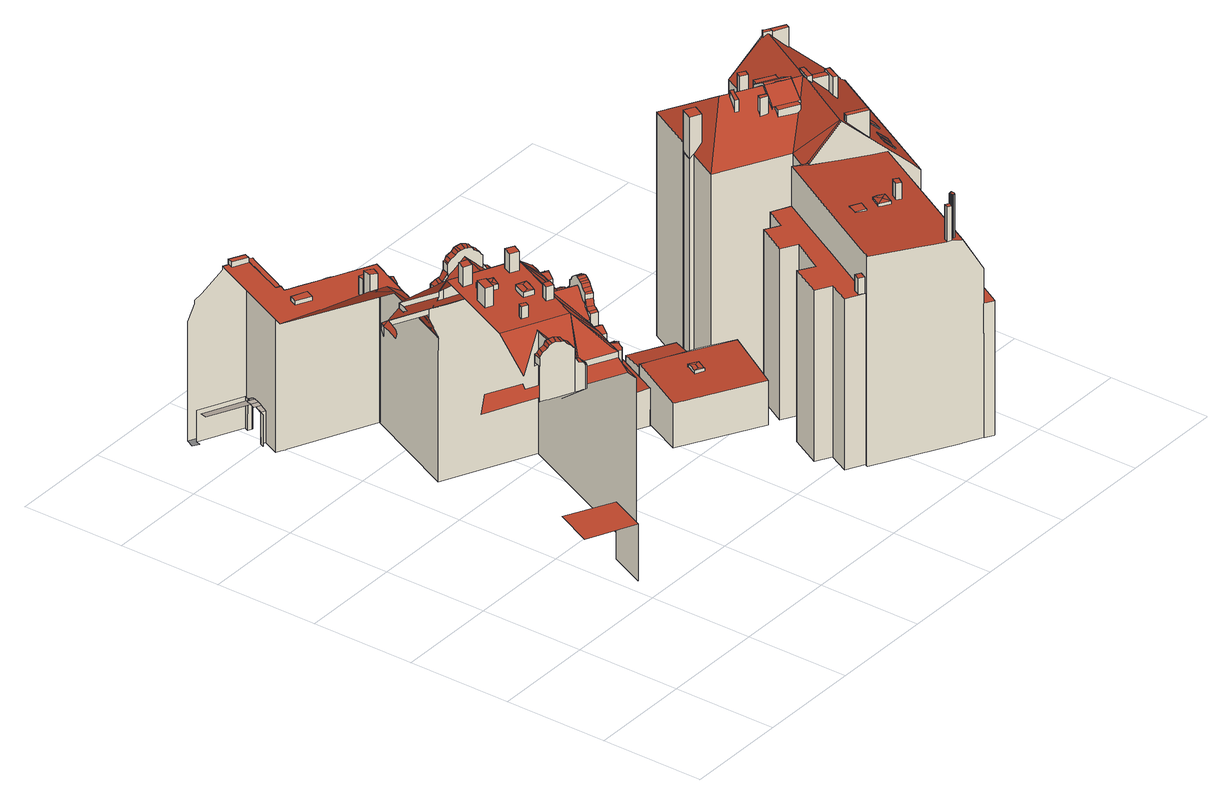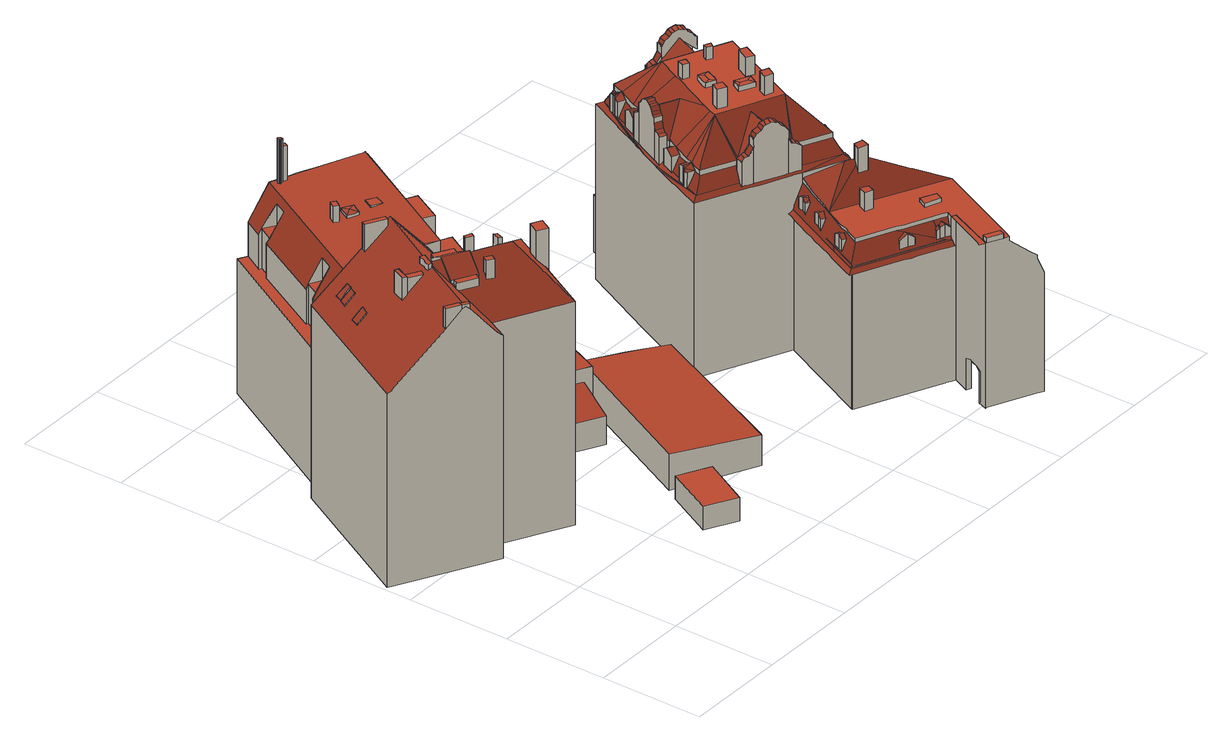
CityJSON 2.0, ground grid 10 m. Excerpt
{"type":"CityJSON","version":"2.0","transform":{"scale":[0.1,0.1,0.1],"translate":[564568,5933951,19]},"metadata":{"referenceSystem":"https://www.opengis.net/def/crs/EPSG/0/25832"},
"CityObjects":{
"building1":{"type":"Building","attributes":{"Grundfläche 2D":"652.831973","Grundhöhe NN":"21.019"},"children":["building1-1","building1-2","building1-3","building1-4","building1-5","building1-6","building1-7","building1-8","building1-9","building1-10","building1-11","building1-12","building1-13","building1-14","building1-15","building1-16","building1-17","building1-18","building1-19","building1-20","building1-21","building1-22","building1-23","building1-24","building1-25","building1-26","building1-27","building1-28","building1-29","building1-30"],"geometry":[{"type":"MultiSurface","lod":"3","boundaries":[[[0,1,2,3,4,5,6,7,8,9,10,11,12]],[[13,14,15,16]],[[17,18,19,20,21]],[[22,23,24]],[[25,26,27,28,29,30,19,18,31,32]],[[11,10,30,29]],[[15,14,33,34]],[[30,20,19]],[[30,10,9,35]],[[30,35,36,20]],[[37,38,39,38]],[[40,41,42,43,38,39,44]],[[45,46,20,36,35]],[[47,48,46,45,35,9]],[[44,49,50,51,50]],[[52,53,54,55,56,57]],[[58,59,49,44]],[[44,39,58]],[[60,8,60,61]],[[60,8,60,62]],[[63,64,20,46]],[[65,66,8,60,67]],[[68,61,60]],[[61,62,60]],[[62,69,60]],[[69,67,60]],[[70,56,71,72]],[[73,74,75,76,77,60,68,60,8,78]],[[79,80,20,64]],[[77,76,68,60]],[[81,82,79,64,63,46,83,84]],[[70,85,57,56]],[[68,76,68,60]],[[86,87,59,58]],[[88,89,72,21,20,80,90,91],[92,93,94,95],[96,97,98,99,100,101,102],[103,104,105,106],[107,108,109,110],[111,112,113,114],[115,116,117,118],[119,120,121,122]],[[68,123,61]],[[58,39,86]],[[124,125,126,127,128,129,130]],[[61,131,62]],[[131,69,62]],[[69,132,67]],[[70,72,133]],[[134,135,136,91,90,80,79]],[[76,123,68]],[[137,138,139,140,134,79]],[[123,131,61]],[[140,135,134]],[[70,141,142,85]],[[131,132,69]],[[70,133,143]],[[141,70,143]],[[139,144,145,140]],[[129,128,146,124,130]],[[86,147,87]],[[148,143,133,149]],[[140,145,150,151,152,153,154,155,156,157,136,135]],[[158,159,160,161,162,163]],[[164,165,160]],[[166,167,164,160,159,158,163,168,169]],[[170,133,72,89,171]],[[172,173,174,149,133,170,175]],[[176,177,178,179,180,179,181]],[[182,183,184,185,186,187]],[[188,189,190,191,192,193,194,195,196,197,144,139,138,81,84,198,47,9,8,66,65,199,200,201,202,203,204,205,206,207,208,209]],[[176,181,210,211]],[[212,213,214,215,216,217,218,219,220,221,222,223,224]],[[225,226,227,228,212,224,223,222,229,230]],[[231,232,233,88,91,136]],[[142,234,235,236,208,207,237,238,39,57,85]],[[180,239,210,181,179]],[[240,241,242,243,124,146,87,244,245]],[[246,247,226,225]],[[248,249,250,251,252,253,254,132,131,123,76,75,74,73,78,255,256]],[[180,257,183,258,239]],[[254,253,259,206,205,204,203,202,201,200,199,65,67,132]],[[183,257,183,182]],[[221,260,261,262,263,161,264]],[[136,157,265,266,267,268,269,270,271,272,273,274,231]],[[211,210,239,258,275,276,229,222,221,264,277]],[[187,275,258,183,182]],[[147,86,278,279,280,281,282,283,284,250,249,285,286]],[[167,287,288,289,290,291,292,277,264,161,160,165]],[[187,182,187,275]],[[293,294,295,296,297,298,299,175,170,171,300]],[[221,220,219,218,301,125,124,302,303,304,305,306,307,308,309,310,162,161,263,262,261,260]],[[232,231,274]],[[311,166,169,312,313]],[[186,246,225,230,314,186,187]],[[187,186,314,276,275]],[[274,273,193,192]],[[284,283,282,281,280,279,278,86,39,238,237,207,250]],[[300,171,89]],[[312,169,168,163,162,310,309,308,307,306,305,315,311,313]],[[274,192,191,316,233,232]],[[314,230,229,276]],[[317,318,319,320,321,322,323,324,315,305,304,303,302,124,243,242,241,240,245,244,87,147,325,326]],[[327,328,89,88,233]],[[322,321,320,319,318,317,326,325,147,286,329,330,331,315,324,323]],[[332,293,300]],[[236,235,332,300]],[[333,89,328]],[[334,335,336,337,338,164,330,339,340,341]],[[342,343,344,345,346,347,348,349,350,351,352,339,330,329]],[[328,327,233,353,189,188,354,333]],[[333,355,356,357,89]],[[356,300,89,357]],[[330,164,167,166,311,315,331]],[[331,286,285,358]],[[329,286,331,330]],[[208,236,300,356]],[[359,360,359,252]],[[252,359,360,207,206,259,253]],[[287,167,165,164,330,331,288]],[[208,356,355,333,361,209]],[[252,251,250,207,360,359]],[[360,207,360,359]],[[288,331,358,289]]],"semantics":{"surfaces":[{"type":"RoofSurface"},{"type":"WallSurface"},{"type":"OuterCeilingSurface"},{"type":"GroundSurface"}],"values":[0,0,0,0,0,1,1,0,1,0,0,0,0,1,1,1,1,0,0,0,0,0,0,0,0,0,0,0,0,0,1,1,0,1,0,0,0,0,0,0,0,0,0,0,1,0,0,1,0,0,0,1,0,1,0,0,1,0,0,0,0,1,2,0,1,1,3,0,0,2,0,1,1,2,0,1,0,0,1,2,1,1,2,0,0,0,0,1,2,1,0,0,1,1,1,1,0,0,0,1,0,0,0,1,0,0,0,1,0,1,0,0,0,1,0,0,1]}}]},
"building1-1":{"type":"BuildingInstallation","parents":["building1"],"geometry":[{"type":"MultiSurface","lod":"3","boundaries":[[[362,363,364,365]],[[364,366,367,365]],[[366,368,369,367]],[[370,371,369,368]],[[370,372,373,371]],[[372,374,375,373]],[[374,376,377,375]],[[376,378,379,377]],[[378,380,381,379]],[[380,382,383,381]],[[382,384,385,383]],[[385,384,386,387,388]],[[389,390,363,362]],[[391,392,393,394,395,396,397,386,384,382,380,378,376,374,372,370,368,366,364,363,390,398]],[[397,399,400,388,387,386]],[[31,401,402,403,404,405,406,389,362,365,367,369,371,373,375,377,379,381,383,385,388,400,26,25,32]]],"semantics":{"surfaces":[{"type":"RoofSurface"},{"type":"WallSurface"}],"values":[0,0,0,0,0,0,0,0,0,0,0,0,1,1,1,1]}}]},
"building1-2":{"type":"BuildingInstallation","parents":["building1"],"geometry":[{"type":"MultiSurface","lod":"3","boundaries":[[[400,399,397,407,408]],[[407,409,410,408]],[[411,410,409,412,413,414]],[[415,413,412]],[[415,416,413]],[[396,417,418,24,412,409,407,397]],[[415,412,24]],[[24,23,416,415]],[[419,414,413,416,23,7]],[[26,400,408,410,411,414,419,11,29,28,27]]],"semantics":{"surfaces":[{"type":"RoofSurface"},{"type":"WallSurface"}],"values":[0,0,0,0,0,1,1,1,1,1]}}]},
"building1-3":{"type":"BuildingInstallation","parents":["building1"],"geometry":[{"type":"MultiSurface","lod":"3","boundaries":[[[420,421,422,423]],[[423,422,122,121]],[[420,423,121,120]],[[421,420,120,119]],[[422,421,119,122]]],"semantics":{"surfaces":[{"type":"RoofSurface"},{"type":"WallSurface"}],"values":[0,1,1,1,1]}}]},
"building1-4":{"type":"BuildingInstallation","parents":["building1"],"geometry":[{"type":"MultiSurface","lod":"3","boundaries":[[[424,425,426,427]],[[427,426,104,103]],[[424,427,103,106]],[[425,424,106,105]],[[426,425,105,104]]],"semantics":{"surfaces":[{"type":"RoofSurface"},{"type":"WallSurface"}],"values":[0,1,1,1,1]}}]},
"building1-5":{"type":"BuildingInstallation","parents":["building1"],"geometry":[{"type":"MultiSurface","lod":"3","boundaries":[[[428,429,430,431]],[[432,429,428]],[[430,433,431]],[[431,433,432,428]]],"semantics":{"surfaces":[{"type":"RoofSurface"}],"values":[0,0,0,0]}}]},
"building1-6":{"type":"BuildingInstallation","parents":["building1"],"geometry":[{"type":"MultiSurface","lod":"3","boundaries":[[[433,430,94,93]],[[432,433,93,92]],[[429,432,92,95]],[[430,429,95,94]]],"semantics":{"surfaces":[{"type":"WallSurface"}],"values":[0,0,0,0]}}]},
"building1-7":{"type":"BuildingInstallation","parents":["building1"],"geometry":[{"type":"MultiSurface","lod":"3","boundaries":[[[434,435,436,437]],[[437,436,109,108]],[[434,437,108,107]],[[435,434,107,110]],[[436,435,110,109]]],"semantics":{"surfaces":[{"type":"RoofSurface"},{"type":"WallSurface"}],"values":[0,1,1,1,1]}}]},
"building1-8":{"type":"BuildingInstallation","parents":["building1"],"geometry":[{"type":"MultiSurface","lod":"3","boundaries":[[[438,439,46,48,440,441,442,443]],[[444,439,438]],[[445,439,444]],[[446,439,445]],[[447,439,446]],[[448,449,83,439,447]],[[46,439,83]],[[47,66,60,440,48]],[[60,77,441,440]],[[442,441,77,68,438,443]],[[68,61,444,438]],[[61,62,445,444]],[[62,69,446,445]],[[67,447,446,69]],[[447,67,450,448]],[[450,65,84,83,449,448]]],"semantics":{"surfaces":[{"type":"RoofSurface"},{"type":"WallSurface"}],"values":[0,0,0,0,0,0,0,1,1,1,1,1,1,1,1,1]}}]},
"building1-9":{"type":"BuildingInstallation","parents":["building1"],"geometry":[{"type":"MultiSurface","lod":"3","boundaries":[[[451,452,453,454]],[[454,453,118,117]],[[451,454,117,116]],[[452,451,116,115]],[[453,452,115,118]]],"semantics":{"surfaces":[{"type":"RoofSurface"},{"type":"WallSurface"}],"values":[0,1,1,1,1]}}]},
"building1-10":{"type":"BuildingInstallation","parents":["building1"],"geometry":[{"type":"MultiSurface","lod":"3","boundaries":[[[455,456,457,458,459,460]],[[461,458,457]],[[455,462,456]],[[457,456,462,463,461]]],"semantics":{"surfaces":[{"type":"RoofSurface"}],"values":[0,0,0,0]}}]},
"building1-11":{"type":"BuildingInstallation","parents":["building1"],"geometry":[{"type":"MultiSurface","lod":"3","boundaries":[[[96,102,455,460,459,458,98,97]],[[462,455,102,101]],[[99,461,463,462,101,100]],[[458,461,99,98]]],"semantics":{"surfaces":[{"type":"WallSurface"}],"values":[0,0,0,0]}}]},
"building1-12":{"type":"BuildingInstallation","parents":["building1"],"geometry":[{"type":"MultiSurface","lod":"3","boundaries":[[[464,465,466,467,468,469]],[[470,471,469,468]],[[472,465,464,469,471,129]],[[472,130,473,467,466,465]],[[473,470,468,467]]],"semantics":{"surfaces":[{"type":"RoofSurface"},{"type":"WallSurface"}],"values":[0,1,1,1,1]}}]},
"building1-13":{"type":"BuildingInstallation","parents":["building1"],"geometry":[{"type":"MultiSurface","lod":"3","boundaries":[[[82,474,475,79]],[[79,475,476,477,137]],[[199,478,474,82,81]],[[474,478,479,476,475]],[[479,200,138,137,477,476]]],"semantics":{"surfaces":[{"type":"RoofSurface"},{"type":"WallSurface"}],"values":[0,0,1,1,1]}}]},
"building1-14":{"type":"BuildingInstallation","parents":["building1"],"geometry":[{"type":"MultiSurface","lod":"3","boundaries":[[[480,481,482,483]],[[483,482,484,485]],[[480,483,485,486]],[[486,487,481,480]],[[482,481,487,484]]],"semantics":{"surfaces":[{"type":"RoofSurface"},{"type":"WallSurface"}],"values":[0,1,1,1,1]}}]},
"building1-15":{"type":"BuildingInstallation","parents":["building1"],"geometry":[{"type":"MultiSurface","lod":"3","boundaries":[[[488,489,490,491,492,493]],[[489,494,495,490]],[[495,494,496,497,498]],[[142,141,143,148,496,494,489,488,493,499]],[[497,500,501,502,503,491,490,495,498]],[[499,493,492,491,503,238]]],"semantics":{"surfaces":[{"type":"RoofSurface"},{"type":"WallSurface"}],"values":[0,0,0,1,1,1]}}]},
"building1-16":{"type":"BuildingInstallation","parents":["building1"],"geometry":[{"type":"MultiSurface","lod":"3","boundaries":[[[504,505,506,507]],[[505,508,509,506]],[[508,510,511,509]],[[152,151,150,145,144,512,510,508,505,504]],[[201,513,511,510,512]],[[513,514,515,516,507,506,509,511]]],"semantics":{"surfaces":[{"type":"RoofSurface"},{"type":"WallSurface"}],"values":[0,0,0,1,1,1]}}]},
"building1-17":{"type":"BuildingInstallation","parents":["building1"],"geometry":[{"type":"MultiSurface","lod":"3","boundaries":[[[517,518,519,520]],[[520,519,112,111]],[[517,520,111,114]],[[518,517,114,113]],[[519,518,113,112]]],"semantics":{"surfaces":[{"type":"RoofSurface"},{"type":"WallSurface"}],"values":[0,1,1,1,1]}}]},
"building1-18":{"type":"BuildingInstallation","parents":["building1"],"geometry":[{"type":"MultiSurface","lod":"3","boundaries":[[[521,522,158,523,524]],[[525,521,524,526,527]],[[527,528,525]],[[528,529,525]],[[530,531,525,529,532,533]],[[159,158,522]],[[531,530,533,534,535]],[[525,531,535,166]],[[521,525,166,536]],[[521,536,159,522]]],"semantics":{"surfaces":[{"type":"RoofSurface"},{"type":"WallSurface"}],"values":[0,0,0,0,0,1,1,1,1,1]}}]},
"building1-19":{"type":"BuildingInstallation","parents":["building1"],"geometry":[{"type":"MultiSurface","lod":"3","boundaries":[[[537,538,539]],[[540,539,538,541]],[[541,542,540]],[[540,542,543,544,545]],[[544,546,545]],[[539,547,537]],[[540,545,546,548]],[[539,540,548,547]]],"semantics":{"surfaces":[{"type":"RoofSurface"},{"type":"WallSurface"}],"values":[0,0,0,0,1,1,1,1]}}]},
"building1-20":{"type":"BuildingInstallation","parents":["building1"],"geometry":[{"type":"MultiSurface","lod":"3","boundaries":[[[549,550,551,552]],[[553,554,551,550]],[[555,556,554,553]],[[555,557,558,556]],[[557,559,560,558]],[[559,561,562,560]],[[561,563,564,562]],[[563,565,566,564]],[[565,567,568,566]],[[569,570,568,567]],[[569,571,572,570]],[[571,573,574,572]],[[555,553,550,549,575,270,269,268,267,266,265,157,156,155,154,153,152,504,573,571,569,567,565,563,561,559,557]],[[504,507,574,573]],[[576,577,578,579,580,581,582,583,552,551,554,556,558,560,562,564,566,568,570,572,574,507,516]],[[583,575,549,552]]],"semantics":{"surfaces":[{"type":"RoofSurface"},{"type":"WallSurface"}],"values":[0,0,0,0,0,0,0,0,0,0,0,0,1,1,1,1]}}]},
"building1-21":{"type":"BuildingInstallation","parents":["building1"],"geometry":[{"type":"MultiSurface","lod":"3","boundaries":[[[584,585,586,587]],[[587,586,588,589]],[[584,587,589,590]],[[585,584,590,591]],[[586,585,591,588]]],"semantics":{"surfaces":[{"type":"RoofSurface"},{"type":"WallSurface"}],"values":[0,1,1,1,1]}}]},
"building1-22":{"type":"BuildingInstallation","parents":["building1"],"geometry":[{"type":"MultiSurface","lod":"3","boundaries":[[[592,593,594,595,596]],[[597,593,592,598]],[[599,597,598,600]],[[601,599,600,602]],[[603,601,602,604]],[[605,603,604,606]],[[607,605,606,608]],[[609,607,608,610]],[[611,609,610,612]],[[613,611,612,614]],[[615,613,614,616]],[[617,618,615,616,619]],[[594,497,496,596,595]],[[598,592,596,496,148,149,174,173,172,175,299,298,297,296,295,620,619,616,614,612,610,608,606,604,602,600]],[[619,620,621,618,617]],[[599,601,603,605,607,609,611,613,615,618,621,622,623,624,625,626,627,500,497,594,593,597]]],"semantics":{"surfaces":[{"type":"RoofSurface"},{"type":"WallSurface"}],"values":[0,0,0,0,0,0,0,0,0,0,0,0,1,1,1,1]}}]},
"building1-23":{"type":"BuildingInstallation","parents":["building1"],"geometry":[{"type":"MultiSurface","lod":"3","boundaries":[[[628,629,630,631]],[[629,628,219,632]],[[632,633,630,629]],[[630,633,220,631]],[[220,219,628,631]]],"semantics":{"surfaces":[{"type":"RoofSurface"},{"type":"WallSurface"}],"values":[0,1,1,1,1]}}]},
"building1-24":{"type":"BuildingInstallation","parents":["building1"],"geometry":[{"type":"MultiSurface","lod":"3","boundaries":[[[634,635,636,637,638,639]],[[638,640,641,639]],[[640,575,583,641]],[[642,202,193,636,635,634]],[[273,272,271,270,575,640,638,637,636,193]],[[583,582,643,642,634,639,641]]],"semantics":{"surfaces":[{"type":"RoofSurface"},{"type":"WallSurface"}],"values":[0,0,0,1,1,1]}}]},
"building1-25":{"type":"BuildingInstallation","parents":["building1"],"geometry":[{"type":"MultiSurface","lod":"3","boundaries":[[[644,645,646,647,648]],[[649,645,644,650,651]],[[646,652,647]],[[651,653,649]],[[645,649,653,654]],[[646,645,654,652]]],"semantics":{"surfaces":[{"type":"RoofSurface"},{"type":"WallSurface"}],"values":[0,0,1,1,1,1]}}]},
"building1-26":{"type":"BuildingInstallation","parents":["building1"],"geometry":[{"type":"MultiSurface","lod":"3","boundaries":[[[621,620,655,656]],[[655,657,658,656]],[[657,659,660,661,658]],[[295,294,293,332,235,662,660,659,657,655,620]],[[663,661,660,662,237]],[[664,622,621,656,658,661,663,665]]],"semantics":{"surfaces":[{"type":"RoofSurface"},{"type":"WallSurface"}],"values":[0,0,0,1,1,1]}}]},
"building1-27":{"type":"BuildingInstallation","parents":["building1"],"geometry":[{"type":"MultiSurface","lod":"3","boundaries":[[[666,667,668,669,670]],[[666,671,667]],[[672,667,671,673,674]],[[669,668,675]],[[672,674,676]],[[676,677,667,672]],[[677,675,668,667]]],"semantics":{"surfaces":[{"type":"RoofSurface"},{"type":"WallSurface"}],"values":[0,0,0,1,1,1,1]}}]},
"building1-28":{"type":"BuildingInstallation","parents":["building1"],"geometry":[{"type":"MultiSurface","lod":"3","boundaries":[[[233,316,678,679,680,681]],[[681,680,682,683,353]],[[233,681,353]],[[203,684,679,678,316,191,685]],[[684,686,687,682,680,679]],[[682,687,204,189,353,683]]],"semantics":{"surfaces":[{"type":"RoofSurface"},{"type":"WallSurface"}],"values":[0,0,0,1,1,1]}}]},
"building1-29":{"type":"BuildingInstallation","parents":["building1"],"geometry":[{"type":"MultiSurface","lod":"3","boundaries":[[[354,688,689,333]],[[690,333,689]],[[691,333,690]],[[361,333,691]],[[691,692,693,694,361]],[[205,695,688,354,188]],[[695,259,689,688]],[[259,696,359,691,690,689]],[[359,360,693,692,691]],[[209,361,694,693,360,206]]],"semantics":{"surfaces":[{"type":"RoofSurface"},{"type":"WallSurface"}],"values":[0,0,0,0,0,1,1,1,1,1]}}]},
"building1-30":{"type":"BuildingInstallation","parents":["building1"],"geometry":[{"type":"MultiSurface","lod":"3","boundaries":[[[697,698,699,700]],[[701,697,700,702,703]],[[704,699,698]],[[705,701,703]],[[705,706,697,701]],[[706,704,698,697]]],"semantics":{"surfaces":[{"type":"RoofSurface"},{"type":"WallSurface"}],"values":[0,0,1,1,1,1]}}]},
"building2":{"type":"Building","attributes":{"Grundfläche 2D":"133.671305","Grundhöhe NN":"21.388"},"geometry":[{"type":"Solid","lod":"3","boundaries":[[[[707,708,709,710,711,712,713,714,715,716,717]],[[713,712,711,710,709,718,719]],[[720,715,714,713,719,721]],[[717,716,715,720,722]],[[718,709,708,707,717,722,723]],[[718,723,722,720,721,719]]]],"semantics":{"surfaces":[{"type":"RoofSurface"},{"type":"WallSurface"},{"type":"GroundSurface"}],"values":[[0,1,1,1,1,2]]}}]},
"building3":{"type":"Building","attributes":{"Grundfläche 2D":"289.694494","Grundhöhe NN":"21.235"},"children":["building3-1","building3-2","building3-3","building3-4","building3-5","building3-6","building3-7"],"geometry":[{"type":"Solid","lod":"3","boundaries":[[[[724,725,726,727,728,729,730,731,732,733,734,735,736,737,738,739,740]],[[741,727,726]],[[742,743,744,745,746,747,748,749,750,751,752,739,738,753,754,755]],[[755,744,756,757]],[[747,750,758,759]],[[760,761,762,763,764,765,766,767,768,769,770,771,772,773]],[[774,775,776]],[[777,778,779,780,781,775,774,782]],[[783,784,785,786,787,788,789,790,791,792,793,794,795,796]],[[797,798,799,800]],[[757,742,755]],[[743,756,744]],[[759,748,747]],[[749,758,750]],[[743,742,757,756]],[[758,749,748,759]],[[784,783,801,802]],[[785,784,802,803]],[[783,796,795,794,804,805,806,801]],[[807,808,804,794,753,738,737,736,735,734,733,732,731,809,810]],[[753,794,793,754]],[[754,793,792,755]],[[755,792,791,744]],[[744,791,790,745]],[[745,790,789,746]],[[746,789,788,747]],[[747,788,787,750]],[[750,787,786,751]],[[751,786,785,752]],[[725,724,740,739,752,785,803,811,726]],[[741,726,811,812]],[[741,812,813,771,727]],[[769,768,814,809,731,730,729,728,727,771,770]],[[772,771,813,815]],[[773,772,815,816]],[[760,773,816,817]],[[761,760,817,818]],[[762,761,818,819]],[[763,762,819,820]],[[765,764,821,822]],[[764,763,820,821]],[[766,765,822,823]],[[767,766,823,824]],[[768,767,824,814]],[[777,782,774,776,825,826]],[[827,779,778,777,826,828]],[[780,779,827,829]],[[798,830,825,776,775,781,780,829,831,799]],[[800,799,831,832]],[[797,800,832,833]],[[798,797,833,830]],[[810,809,814,824,823,822,821,820,819,818,817,816,815,813,812,811,803,802,801,806,805,804,808,807]],[[829,827,828,826,825,830,833,832,831]]]],"semantics":{"surfaces":[{"type":"RoofSurface"},{"type":"WallSurface"},{"type":"GroundSurface"}],"values":[[0,0,0,0,0,0,0,0,0,0,1,1,1,1,1,1,1,1,1,1,1,1,1,1,1,1,1,1,1,1,1,1,1,1,1,1,1,1,1,1,1,1,1,1,1,1,1,1,1,1,1,2,2]]}}]},
"building3-1":{"type":"BuildingInstallation","parents":["building3"],"geometry":[{"type":"MultiSurface","lod":"3","boundaries":[[[834,835,836,837,838]],[[836,835,839,840]],[[841,838,837,836,840,842]],[[834,838,841,843]],[[835,834,843,839]]],"semantics":{"surfaces":[{"type":"RoofSurface"},{"type":"WallSurface"}],"values":[0,1,1,1,1]}}]},
"building3-2":{"type":"BuildingInstallation","parents":["building3"],"geometry":[{"type":"MultiSurface","lod":"3","boundaries":[[[844,845,846,847]],[[846,845,736,848]],[[849,847,846,848]],[[735,844,847,849]],[[845,844,735,736]]],"semantics":{"surfaces":[{"type":"RoofSurface"},{"type":"WallSurface"}],"values":[0,1,1,1,1]}}]},
"building3-3":{"type":"BuildingInstallation","parents":["building3"],"geometry":[{"type":"MultiSurface","lod":"3","boundaries":[[[850,851,852,853]],[[853,852,854]],[[855,852,851]],[[856,857,854,852,855]],[[858,859,860,851,850,853]],[[860,861,855,851]],[[861,862,863,864,854,857,856,855]],[[864,858,853,854]]],"semantics":{"surfaces":[{"type":"RoofSurface"},{"type":"WallSurface"}],"values":[0,0,0,0,1,1,1,1]}}]},
"building3-4":{"type":"BuildingInstallation","parents":["building3"],"geometry":[{"type":"MultiSurface","lod":"3","boundaries":[[[865,866,867,868,869,870,871,872,873,874,875,876]],[[868,867,877,878]],[[867,866,879,877]],[[869,868,878,880]],[[870,869,880,881]],[[871,870,881,882]],[[872,871,882,883]],[[873,872,883,884]],[[873,884,885]],[[874,873,885,886]],[[874,886,887]],[[875,874,887,888]],[[876,875,888,889]],[[865,876,889,890]],[[866,865,890,879]]],"semantics":{"surfaces":[{"type":"RoofSurface"},{"type":"WallSurface"}],"values":[0,1,1,1,1,1,1,1,1,1,1,1,1,1,1]}}]},
"building3-5":{"type":"BuildingInstallation","parents":["building3"],"geometry":[{"type":"MultiSurface","lod":"3","boundaries":[[[891,892,893,894]],[[895,892,891,896]],[[895,897,893,892]],[[897,898,894,893]],[[899,896,891,894,898]]],"semantics":{"surfaces":[{"type":"RoofSurface"},{"type":"WallSurface"}],"values":[0,1,1,1,1]}}]},
"building3-6":{"type":"BuildingInstallation","parents":["building3"],"geometry":[{"type":"MultiSurface","lod":"3","boundaries":[[[900,901,902,903]],[[769,770,903,902]],[[770,904,900,903]],[[901,900,904,905]],[[902,901,905,769]]],"semantics":{"surfaces":[{"type":"RoofSurface"},{"type":"WallSurface"}],"values":[0,1,1,1,1]}}]},
"building3-7":{"type":"BuildingInstallation","parents":["building3"],"geometry":[{"type":"MultiSurface","lod":"3","boundaries":[[[906,907,908]],[[909,910,911,907,906]],[[912,911,910]],[[913,908,907,911,912]],[[906,914,915,910,909]],[[916,914,906,908]],[[915,917,918,912,910]],[[918,919,916,908,913,912]]],"semantics":{"surfaces":[{"type":"RoofSurface"},{"type":"WallSurface"}],"values":[0,0,0,0,1,1,1,1]}}]},
"building4":{"type":"Building","attributes":{"Grundfläche 2D":"17.903586","Grundhöhe NN":"21.466"},"geometry":[{"type":"Solid","lod":"3","boundaries":[[[[920,921,922,923]],[[924,925,923,922]],[[925,926,920,923]],[[926,927,921,920]],[[927,924,922,921]],[[927,926,925,924]]]],"semantics":{"surfaces":[{"type":"RoofSurface"},{"type":"WallSurface"},{"type":"GroundSurface"}],"values":[[0,1,1,1,1,2]]}}]},
"building5":{"type":"Building","attributes":{"Grundfläche 2D":"240.203351","Grundhöhe NN":"19.579"},"children":["building5-1","building5-2","building5-3","building5-4","building5-5","building5-6","building5-7","building5-8","building5-9","building5-10","building5-11","building5-12","building5-13","building5-14","building5-15","building5-16"],"geometry":[{"type":"Solid","lod":"3","boundaries":[[[[928,929,930,931,932,933,934,935,936,937,938]],[[939,940,941,942,929,928,938,937,936,943,944]],[[945,929,946,947,948,949,950,951,952,953,954,955,956,957,958]],[[935,959,960,961,962,943,936]],[[944,963,964,947]],[[940,939,944,947,946,929,942,941]],[[964,965,948,947]],[[956,966,967,968,934,933,932,931,930,929,945,958,957]],[[959,935,969,970]],[[943,962,971,972]],[[960,959,970,973]],[[961,960,973,974]],[[962,961,974,971]],[[944,943,972,975]],[[963,944,975,976]],[[965,964,977,978]],[[964,963,976,977]],[[950,949,948,965,978,979]],[[951,950,979,980]],[[981,982,983,968,967,966,956,955,954,953,952,951,980,984]],[[934,968,983,985]],[[935,934,985,969]],[[976,975,972,971,974,973,970,969,985,983,982,981,984,980,979,978,977]]]],"semantics":{"surfaces":[{"type":"RoofSurface"},{"type":"WallSurface"},{"type":"GroundSurface"}],"values":[[0,0,0,0,0,0,0,0,1,1,1,1,1,1,1,1,1,1,1,1,1,1,2]]}}]},
"building5-1":{"type":"BuildingInstallation","parents":["building5"],"geometry":[{"type":"MultiSurface","lod":"3","boundaries":[[[986,987,988,989,990]],[[954,955,988,987]],[[989,991,992,990]],[[986,990,992,993]],[[993,954,987,986]]],"semantics":{"surfaces":[{"type":"RoofSurface"},{"type":"WallSurface"}],"values":[0,1,1,1,1]}}]},
"building5-2":{"type":"BuildingInstallation","parents":["building5"],"geometry":[{"type":"MultiSurface","lod":"3","boundaries":[[[994,995,996,997,998]],[[960,961,996,995]],[[961,962,999,997,996]],[[998,997,999,1000]],[[1000,959,960,995,994,998]]],"semantics":{"surfaces":[{"type":"RoofSurface"},{"type":"WallSurface"}],"values":[0,1,1,1,1]}}]},
"building5-3":{"type":"BuildingInstallation","parents":["building5"],"geometry":[{"type":"MultiSurface","lod":"3","boundaries":[[[989,988,1001,1002,1003,1004]],[[955,956,966,1002,1001,988]],[[966,1005,1003,1002]],[[991,989,1004,1003,1005,957]]],"semantics":{"surfaces":[{"type":"RoofSurface"},{"type":"WallSurface"}],"values":[0,1,1,1]}}]},
"building5-4":{"type":"BuildingInstallation","parents":["building5"],"geometry":[{"type":"MultiSurface","lod":"3","boundaries":[[[1006,1007,1008,1009]],[[1009,1008,1010,1011]],[[1011,1012,1006,1009]],[[1007,1006,1012,1013]],[[1013,1010,1008,1007]]],"semantics":{"surfaces":[{"type":"RoofSurface"},{"type":"WallSurface"}],"values":[0,1,1,1,1]}}]},
"building5-5":{"type":"BuildingInstallation","parents":["building5"],"geometry":[{"type":"MultiSurface","lod":"3","boundaries":[[[1014,1015,1016,1017,1018]],[[1016,1015,1019,1020]],[[1017,1016,1020,1021]],[[1022,1014,1018,1017,1021,1023]],[[1015,1014,1022,1019]]],"semantics":{"surfaces":[{"type":"RoofSurface"},{"type":"WallSurface"}],"values":[0,1,1,1,1]}}]},
"building5-6":{"type":"BuildingInstallation","parents":["building5"],"geometry":[{"type":"MultiSurface","lod":"3","boundaries":[[[1024,1025,1026,1027,1028,1029]],[[1024,1029,1028,1030,1031]],[[1031,1032,1033,1026,1025,1024]],[[1033,1034,1027,1026]],[[1034,1030,1028,1027]]],"semantics":{"surfaces":[{"type":"RoofSurface"},{"type":"WallSurface"}],"values":[0,1,1,1,1]}}]},
"building5-7":{"type":"BuildingInstallation","parents":["building5"],"geometry":[{"type":"MultiSurface","lod":"3","boundaries":[[[1035,1036,1037,1038,1039,1040,1041,1042]],[[1043,1044,1045,1046,1039,1038,1037,1036]],[[1046,1047,1040,1039]],[[1048,1049,1043,1036,1035,1042]],[[1042,1041,1040,1047,1048]]],"semantics":{"surfaces":[{"type":"RoofSurface"},{"type":"WallSurface"}],"values":[0,1,1,1,1]}}]},
"building5-8":{"type":"BuildingInstallation","parents":["building5"],"geometry":[{"type":"MultiSurface","lod":"3","boundaries":[[[1050,1051,1052,1053,1054,1055]],[[1055,1054,1053,1056,932,1057]],[[1057,933,1058,1051,1050,1055]],[[1058,1059,1052,1051]]],"semantics":{"surfaces":[{"type":"RoofSurface"},{"type":"WallSurface"}],"values":[0,1,1,1]}}]},
"building5-9":{"type":"BuildingInstallation","parents":["building5"],"geometry":[{"type":"MultiSurface","lod":"3","boundaries":[[[1060,1061,1062,1063,1064]],[[1065,1066,1067,1068,1069,1070,1062,1061,1060]],[[1070,1071,1063,1062]],[[1071,1072,1064,1063]],[[1072,1065,1060,1064]]],"semantics":{"surfaces":[{"type":"RoofSurface"},{"type":"WallSurface"}],"values":[0,1,1,1,1]}}]},
"building5-10":{"type":"BuildingInstallation","parents":["building5"],"geometry":[{"type":"MultiSurface","lod":"3","boundaries":[[[1073,1074,1075,1076]],[[1077,1078,1074,1073]],[[1078,1079,1075,1074]],[[1079,1080,1076,1075]],[[1080,1077,1073,1076]]],"semantics":{"surfaces":[{"type":"RoofSurface"},{"type":"WallSurface"}],"values":[0,1,1,1,1]}}]},
"building5-11":{"type":"BuildingInstallation","parents":["building5"],"geometry":[{"type":"MultiSurface","lod":"3","boundaries":[[[1081,1082,1083,1084,1085,1086,1087,1088,1089]],[[945,1090,1091,1092,946,1087,1086,1085,1084,1083]],[[946,1093,1088,1087]],[[1094,1095,1082,1081,1089,1088,1093,1096]],[[1095,945,1083,1082]]],"semantics":{"surfaces":[{"type":"RoofSurface"},{"type":"WallSurface"}],"values":[0,1,1,1,1]}}]},
"building5-12":{"type":"BuildingInstallation","parents":["building5"],"geometry":[{"type":"MultiSurface","lod":"3","boundaries":[[[1097,1098,1099,1100,1101]],[[1102,1103,1097,1101]],[[1104,1099,1098,1097,1103,939]],[[940,1105,1100,1099,1104]]],"semantics":{"surfaces":[{"type":"RoofSurface"},{"type":"WallSurface"}],"values":[0,1,1,1]}}]},
"building5-13":{"type":"BuildingInstallation","parents":["building5"],"geometry":[{"type":"MultiSurface","lod":"3","boundaries":[[[1106,1068,1067,1107]],[[1107,1067,1066]],[[1068,1106,1069]]],"semantics":{"surfaces":[{"type":"RoofSurface"},{"type":"WallSurface"}],"values":[0,1,1]}}]},
"building5-14":{"type":"BuildingInstallation","parents":["building5"],"geometry":[{"type":"MultiSurface","lod":"3","boundaries":[[[1108,1109,1110,1111]],[[1110,1109,1112,1113]],[[1111,1110,1113,1114]],[[1108,1111,1114,1115]],[[1109,1108,1115,1112]]],"semantics":{"surfaces":[{"type":"RoofSurface"},{"type":"WallSurface"}],"values":[0,1,1,1,1]}}]},
"building5-15":{"type":"BuildingInstallation","parents":["building5"],"geometry":[{"type":"MultiSurface","lod":"3","boundaries":[[[1116,1117,1118,1119,1120,1053,1052,1121]],[[1117,1122,1123,1101,1100,1124,1125,1126,1118]],[[1127,1128,1129,938,1130,1123,1122,1117,1116,1121]],[[1105,941,1131,1125,1124,1100,1101,1123,1130,1102,1101,1100]],[[1131,942,928,1118,1126,1125]],[[1120,1119,1118,928,930,931]],[[1056,1053,1052,1059,1127,1121,1052,1053,1120,931]]],"semantics":{"surfaces":[{"type":"RoofSurface"},{"type":"WallSurface"}],"values":[0,0,1,1,1,1,1]}}]},
"building5-16":{"type":"BuildingInstallation","parents":["building5"],"geometry":[{"type":"MultiSurface","lod":"3","boundaries":[[[1132,1133,1134,1135,1136,1137]],[[1138,1139,1137,1136]],[[1139,1140,1132,1137]],[[1134,1133,1132,1140,1141]],[[1136,1135,1134,1141,1142,1138]]],"semantics":{"surfaces":[{"type":"RoofSurface"},{"type":"WallSurface"}],"values":[0,1,1,1,1]}}]}
},
"vertices":[
[64,181,205],[62,182,205],[44,190,205],[44,192,210],[12,207,210],[3,204,196],[41,187,196],[92,163,196],[128,146,196],[125,154,209],[92,170,209],[91,168,205],[68,179,205],[51,133,76],[97,112,76],[113,147,76],[68,169,76],[47,193,216],[79,203,241],[92,172,216],[111,193,245],[51,221,245],[68,169,192],[90,160,194],[89,161,194],[82,172,226],[83,172,225],[87,170,220],[90,168,216],[91,168,215],[92,170,215],[68,179,241],[80,173,227],[97,112,20],[113,147,20],[125,154,215],[123,158,218],[62,334,194],[66,340,195],[73,353,196],[66,349,192],[66,348,192],[59,335,192],[63,337,194],[68,354,192],[128,160,215],[131,167,215],[128,160,209],[128,160,211],[68,354,182],[68,354,178],[68,354,20],[73,337,210],[73,337,211],[70,331,215],[73,337,215],[76,344,215],[76,344,210],[71,359,192],[71,359,187],[134,157,195],[138,163,195],[138,164,195],[134,173,215],[140,185,215],[140,170,196],[134,157,196],[139,166,195],[137,162,195],[138,165,195],[109,328,215],[78,339,219],[90,305,245],[144,168,192],[150,181,192],[156,193,192],[159,200,192],[135,157,195],[130,139,192],[143,192,215],[122,216,245],[140,185,209],[140,185,211],[134,173,211],[134,173,210],[109,328,210],[112,340,192],[112,340,187],[148,271,245],[150,277,245],[125,223,245],[144,263,245],[105,263,245],[91,270,245],[96,279,245],[110,272,245],[108,241,245],[111,248,245],[113,251,245],[122,247,245],[121,243,245],[116,234,245],[107,238,245],[75,254,245],[81,267,245],[88,263,245],[82,251,245],[98,285,245],[90,288,245],[94,296,245],[102,293,245],[130,270,245],[134,278,245],[142,274,245],[138,266,245],[123,223,245],[120,217,245],[114,220,245],[117,226,245],[85,217,245],[79,220,245],[82,224,245],[87,221,245],[162,206,192],[134,384,182],[32,434,182],[54,410,194],[55,409,194],[82,380,209],[84,380,208],[92,380,204],[164,211,192],[167,216,192],[110,327,216],[146,198,215],[147,205,216],[138,232,237],[146,198,211],[146,198,209],[148,203,210],[148,203,215],[110,330,215],[110,330,205],[112,330,216],[150,202,205],[150,202,215],[98,373,209],[112,340,183],[119,326,224],[120,326,226],[151,204,217],[153,208,221],[154,210,223],[155,211,225],[155,213,227],[157,217,232],[158,219,235],[159,222,237],[77,466,171],[79,469,163],[79,469,161],[79,469,182],[76,463,182],[76,463,178],[79,470,159],[83,467,161],[88,464,163],[84,467,161],[81,460,178],[88,457,178],[123,294,241],[155,305,216],[130,321,237],[128,322,234],[122,325,228],[133,319,241],[78,489,20],[76,485,20],[76,485,51],[79,493,52],[80,495,53],[78,489,51],[82,506,53],[80,501,53],[42,519,53],[45,526,52],[86,507,52],[85,505,53],[180,271,210],[174,259,209],[171,253,210],[168,246,210],[167,243,210],[169,242,205],[159,222,205],[157,217,205],[155,213,205],[154,210,205],[131,167,210],[146,183,196],[152,195,196],[153,199,196],[173,241,196],[174,243,196],[180,256,196],[186,269,196],[192,281,196],[198,294,196],[189,291,210],[186,284,210],[82,487,51],[82,487,20],[45,540,20],[45,540,137],[51,537,153],[51,537,156],[57,534,161],[75,526,178],[75,526,182],[80,524,182],[94,517,182],[95,517,182],[95,517,20],[94,517,20],[51,537,20],[90,514,20],[48,533,20],[47,529,20],[41,532,20],[92,508,20],[88,510,20],[165,242,216],[168,246,215],[171,253,215],[128,322,205],[158,308,205],[157,306,210],[161,311,196],[110,335,196],[84,493,53],[121,357,185],[127,371,183],[130,376,183],[133,382,182],[115,346,186],[118,352,185],[90,514,51],[48,533,51],[169,220,20],[204,296,20],[204,296,192],[185,254,192],[179,241,192],[175,233,192],[169,220,192],[130,139,20],[167,216,20],[78,496,53],[87,498,53],[190,274,195],[100,514,182],[98,510,182],[81,474,182],[79,470,182],[75,471,182],[161,224,234],[162,226,232],[162,228,230],[164,231,227],[164,232,225],[165,234,223],[166,236,220],[168,239,217],[169,242,215],[167,243,215],[89,503,53],[92,508,51],[75,471,20],[119,336,192],[120,336,192],[124,334,192],[130,331,192],[144,325,192],[150,322,192],[156,319,192],[119,336,20],[119,336,162],[159,432,161],[163,430,161],[163,430,20],[84,467,20],[83,467,20],[79,469,20],[156,309,217],[153,310,220],[149,312,225],[146,313,227],[142,316,232],[140,316,234],[137,318,237],[157,306,215],[72,521,182],[144,404,182],[146,410,182],[149,415,182],[154,426,182],[119,442,182],[113,446,182],[107,448,182],[88,457,182],[81,460,182],[119,442,178],[107,448,178],[113,446,178],[88,510,51],[154,426,178],[168,246,211],[121,357,182],[127,371,181],[130,376,181],[133,382,181],[134,384,181],[144,404,179],[146,410,179],[149,415,179],[115,346,183],[118,352,182],[174,259,215],[180,271,215],[120,336,159],[165,430,159],[163,429,162],[158,308,215],[183,278,215],[118,457,156],[112,459,156],[93,468,156],[87,471,156],[81,474,156],[170,432,156],[165,434,156],[124,453,156],[124,334,156],[126,339,156],[130,346,156],[132,351,156],[139,365,156],[141,371,156],[144,376,156],[154,399,156],[157,404,156],[160,410,156],[168,427,156],[174,259,211],[180,271,211],[186,284,215],[189,291,215],[185,289,218],[163,429,20],[192,277,195],[193,281,195],[186,284,211],
[53,186,237],[50,179,237],[51,179,238],[54,185,238],[53,178,241],[56,184,241],[57,176,244],[60,182,244],[58,175,247],[62,182,247],[61,174,248],[64,181,248],[64,172,249],[68,179,249],[68,170,248],[71,177,248],[71,169,247],[74,176,247],[73,168,244],[76,175,244],[77,166,241],[80,173,241],[79,166,238],[82,172,238],[80,165,237],[81,168,237],[83,172,237],[53,186,229],[50,179,229],[51,179,194],[57,176,194],[58,175,194],[61,174,194],[64,172,194],[80,165,194],[80,165,229],[50,179,194],[81,168,229],[83,172,229],[68,179,240],[64,181,236],[62,182,234],[60,182,232],[54,185,226],[53,186,225],
[83,163,222],[87,170,222],[87,162,221],[90,168,221],[91,168,219],[89,161,219],[92,163,218],[93,167,218],[89,161,218],[90,160,218],[83,163,194],[87,162,194],[93,167,205],
[79,220,257],[85,217,257],[87,221,257],[82,224,257],
[82,251,264],[88,263,264],[81,267,264],[75,254,264],
[104,269,250],[110,272,250],[96,279,250],[97,272,250],[105,263,250],[91,270,250],
[98,285,264],[102,293,264],[94,296,264],[90,288,264],
[137,162,214],[131,166,215],[134,157,211],[135,157,211],[136,158,212],[136,160,213],[138,163,215],[138,164,214],[138,165,214],[139,166,213],[141,170,211],[140,170,211],[141,170,195],
[120,217,259],[123,223,259],[117,226,259],[114,220,259],
[107,238,250],[113,239,250],[116,246,250],[113,251,250],[111,248,250],[108,241,250],[122,247,250],[116,234,250],[121,243,250],
[84,380,225],[90,377,224],[92,380,224],[94,384,224],[86,388,225],[83,380,225],[86,388,200],[83,380,208],[90,377,208],[94,384,200],
[147,182,211],[150,189,215],[153,195,211],[152,195,211],[147,182,195],[153,195,195],
[77,435,186],[81,443,186],[66,449,186],[63,442,186],[66,449,182],[63,442,182],[77,435,182],[81,443,182],
[110,330,219],[112,330,221],[115,336,221],[111,338,218],[110,335,218],[108,331,218],[114,328,222],[118,335,222],[119,326,229],[122,333,229],[119,334,223],[108,331,205],[122,333,194],[118,335,194],[115,336,194],[111,338,194],
[154,210,230],[153,208,224],[159,204,224],[160,206,230],[151,204,222],[158,201,222],[150,201,221],[156,198,221],[150,201,205],[156,198,193],[158,201,193],[159,204,193],[160,206,193],
[138,266,264],[142,274,264],[134,278,264],[130,270,264],
[84,466,176],[79,469,171],[81,462,175],[82,461,176],[88,464,173],[84,461,175],[84,461,174],[85,461,174],[86,461,174],[90,462,171],[91,463,171],[87,460,173],[89,460,171],[89,460,170],[91,463,163],[84,466,163],
[123,356,175],[122,354,176],[127,354,175],[124,349,178],[121,353,177],[119,351,178],[118,347,176],[118,345,175],[122,343,175],[122,343,164],[127,354,164],[124,349,164],
[165,234,235],[164,232,236],[171,229,236],[172,231,235],[164,231,239],[170,227,239],[162,228,242],[169,225,242],[162,226,243],[168,223,243],[161,224,244],[167,221,244],[159,222,245],[166,219,245],[158,219,244],[165,216,244],[157,217,243],[164,214,243],[156,215,242],[163,212,242],[155,213,239],[162,210,239],[155,211,236],[161,208,236],[154,210,235],[160,206,235],[165,234,230],[161,208,193],[165,216,193],[166,219,193],[167,221,193],[168,223,193],[169,225,193],[172,231,193],[172,231,230],
[112,399,200],[116,407,200],[108,410,200],[105,403,200],[108,410,182],[105,403,182],[112,399,182],[116,407,182],
[120,326,238],[123,332,238],[122,333,237],[121,330,237],[119,326,237],[125,332,241],[122,325,241],[129,330,244],[126,323,244],[131,329,247],[128,322,247],[133,328,248],[130,321,248],[137,326,249],[133,319,249],[141,324,248],[137,318,248],[143,323,247],[140,316,247],[145,322,244],[142,316,244],[149,320,241],[146,313,241],[151,319,238],[148,313,238],[150,316,237],[152,319,237],[149,312,237],[149,312,229],[152,319,229],[152,319,194],[151,319,194],[149,320,194],[129,330,194],[125,332,194],[123,332,194],
[80,524,187],[78,519,187],[92,512,187],[94,517,187],[78,519,182],[92,512,182],
[176,239,221],[173,241,221],[169,242,221],[169,242,222],[168,239,222],[174,236,222],[166,236,224],[173,233,224],[176,239,193],[174,236,193],
[131,376,178],[136,374,178],[139,379,175],[135,381,175],[134,379,176],[133,368,175],[131,374,177],[130,370,175],[139,379,164],[133,368,164],[136,374,164],
[153,310,222],[156,317,222],[156,309,221],[159,315,221],[158,308,219],[159,307,218],[162,314,218],[159,307,205],[162,314,194],[156,317,194],[159,315,194],
[111,448,174],[115,451,176],[109,454,171],[108,451,171],[108,451,172],[113,446,176],[122,448,171],[118,446,173],[120,445,171],[109,454,163],[122,448,163],[115,451,163],
[170,245,211],[175,243,211],[178,249,215],[171,252,215],[181,256,211],[180,256,211],[175,243,195],[170,245,205],[178,249,195],[181,256,195],
[187,268,211],[190,274,214],[190,275,215],[192,277,213],[193,279,211],[193,281,211],[192,281,211],[187,268,195],[190,275,195],
[152,407,178],[154,412,175],[150,414,175],[147,409,178],[149,401,175],[147,409,177],[145,403,175],[154,412,164],[149,401,164],[152,407,164],
[289,245,61],[300,266,61],[359,387,60],[300,416,55],[298,417,55],[286,423,54],[282,425,54],[281,424,54],[216,281,54],[253,262,58],[289,244,61],[359,387,24],[282,425,24],[216,281,24],[281,424,24],[289,244,24],[289,245,24],
[464,171,225],[460,174,225],[434,188,228],[422,197,229],[354,74,229],[351,68,229],[351,67,229],[350,65,229],[350,64,228],[389,43,225],[403,35,224],[414,30,223],[418,28,223],[425,23,222],[426,23,222],[497,154,222],[483,161,223],[435,190,228],[440,41,215],[447,54,215],[459,48,193],[461,46,188],[498,115,188],[496,116,193],[485,122,215],[492,135,215],[503,129,193],[506,128,188],[515,145,188],[443,14,188],[454,33,188],[451,34,193],[447,54,193],[440,41,193],[492,135,193],[485,122,193],[379,194,190],[363,165,190],[378,157,190],[360,125,190],[345,134,190],[329,104,190],[344,96,190],[334,76,190],[351,67,190],[351,68,190],[354,74,190],[422,197,190],[404,206,190],[393,186,190],[302,264,70],[309,261,70],[302,265,70],[276,210,66],[277,209,66],[351,168,66],[380,222,71],[350,239,71],[292,244,69],[452,9,154],[524,140,154],[515,145,154],[506,128,154],[503,129,154],[496,116,154],[498,115,154],[461,46,154],[459,48,154],[451,34,154],[454,33,154],[443,14,154],[444,13,154],[451,9,154],[331,301,50],[309,261,57],[350,239,57],[372,279,50],[452,9,22],[524,140,22],[515,145,22],[443,14,22],[444,13,22],[451,9,22],[425,23,22],[426,23,22],[350,65,22],[350,64,22],[434,188,22],[435,190,22],[422,197,22],[351,67,22],[404,206,22],[393,186,22],[379,194,22],[363,165,22],[378,157,22],[360,125,22],[345,134,22],[329,104,22],[344,96,22],[334,76,22],[302,265,22],[276,210,22],[351,168,22],[277,209,22],[380,222,22],[309,261,22],[350,239,22],[372,279,22],[331,301,22],
[443,99,240],[447,105,240],[443,108,240],[442,107,240],[439,102,240],[447,105,224],[443,108,224],[439,102,224],[442,107,224],[443,99,224],
[414,30,257],[418,28,257],[420,32,257],[416,34,257],[420,32,223],[416,34,223],
[431,114,228],[426,116,228],[428,108,229],[436,111,228],[430,100,228],[420,106,228],[423,104,228],[425,103,228],[436,111,225],[431,114,225],[426,116,225],[420,106,225],[423,104,225],[425,103,225],[430,100,225],
[423,33,266],[422,33,266],[421,33,266],[421,32,266],[421,31,266],[421,30,266],[422,29,266],[423,29,266],[424,30,266],[424,31,266],[424,32,266],[424,33,266],[421,33,223],[421,32,223],[422,33,223],[421,31,223],[421,30,223],[422,29,223],[423,29,223],[424,30,223],[424,30,222],[424,31,222],[424,31,223],[424,32,223],[424,33,223],[423,33,223],
[403,123,228],[399,114,228],[408,109,228],[413,118,228],[399,114,227],[403,123,227],[408,109,226],[413,118,226],[405,122,227],
[349,77,206],[346,71,206],[351,68,206],[354,74,206],[349,77,190],[346,71,190],
[327,216,72],[324,220,72],[319,220,72],[328,218,72],[332,226,72],[327,225,72],[324,231,72],[323,228,72],[327,216,69],[332,226,69],[319,220,69],[328,228,69],[324,231,69],[323,228,69],
[368,400,48],[392,447,48],[363,463,48],[338,416,48],[363,463,25],[338,416,25],[368,400,25],[392,447,25],
[487,247,263],[497,242,263],[496,263,250],[496,264,250],[496,269,247],[495,271,245],[493,304,225],[426,340,226],[430,278,263],[437,274,263],[465,259,263],[471,227,245],[475,229,248],[477,231,250],[478,231,250],[376,246,226],[442,211,226],[501,248,263],[494,235,263],[461,176,263],[460,174,263],[515,145,206],[524,140,196],[596,273,196],[593,275,198],[593,275,199],[549,298,245],[536,305,260],[533,307,263],[531,304,263],[531,303,263],[398,288,226],[395,289,222],[389,278,222],[392,276,226],[432,192,225],[435,190,229],[434,188,229],[530,309,260],[508,321,230],[503,323,225],[426,340,6],[398,288,6],[392,276,6],[376,246,6],[395,289,6],[389,278,6],[442,211,6],[432,192,6],[435,190,6],[434,188,6],[524,140,6],[596,273,6],[533,307,6],[530,309,6],[503,323,6],[593,275,6],[493,304,6],
[547,294,265],[549,298,265],[536,305,265],[535,302,265],[534,301,265],[535,302,260],[534,301,260],[547,294,245],
[398,288,263],[395,289,263],[389,278,263],[399,273,263],[405,284,263],[399,273,235],[405,284,235],
[533,307,265],[530,309,265],[528,306,265],[531,304,265],[528,306,260],
[486,167,266],[468,177,266],[466,173,266],[484,163,266],[466,173,259],[484,163,239],[486,167,239],[468,177,259],
[453,246,266],[446,250,266],[444,246,266],[451,243,266],[452,245,266],[446,250,251],[444,246,248],[451,243,248],[453,246,251],[452,245,250],
[514,174,220],[515,174,220],[523,170,211],[527,177,211],[518,181,220],[515,175,220],[518,181,219],[514,174,219],[515,174,219],[523,170,210],[527,177,210],
[513,173,220],[510,167,220],[516,164,214],[518,163,212],[519,162,211],[522,169,211],[515,172,219],[514,173,220],[510,167,219],[516,164,213],[518,163,211],[519,162,210],[522,169,210],[514,173,219],[513,173,219],
[495,271,253],[479,280,253],[476,275,253],[494,265,253],[496,269,253],[497,270,253],[494,265,250],[497,270,247],[479,280,245],[476,275,249],
[521,237,259],[521,236,259],[515,224,259],[519,222,259],[525,235,259],[521,237,241],[521,236,241],[521,236,257],[518,231,257],[518,231,241],[515,224,241],[519,222,237],[525,235,237],
[464,285,266],[461,280,266],[467,276,266],[470,281,266],[464,285,247],[461,280,251],[467,276,252],[470,281,247],
[503,243,266],[504,246,266],[501,248,266],[498,242,266],[498,241,266],[497,241,266],[494,235,266],[498,233,266],[501,240,266],[498,242,263],[498,241,263],[497,241,263],[498,233,259],[503,243,260],[504,246,260],[501,240,260],
[455,236,253],[471,227,253],[473,226,253],[476,231,253],[458,241,253],[458,241,250],[455,236,246],[473,226,248],[476,231,250],
[504,239,257],[507,244,257],
[542,201,209],[534,205,218],[529,197,218],[538,193,209],[534,205,217],[529,197,217],[538,193,208],[542,201,208],
[472,273,255],[465,260,265],[487,247,265],[496,263,254],[496,264,253],[474,276,253],[465,259,265],[456,243,253],[477,231,253],[478,230,253],[478,231,254],[474,276,249],[472,273,252],[465,260,263],[456,243,250],[478,230,250],
[433,260,265],[437,268,267],[439,270,268],[437,271,268],[436,272,268],[430,262,265],[436,272,262],[430,262,253],[433,260,253],[439,270,262],[437,271,262]
]}
